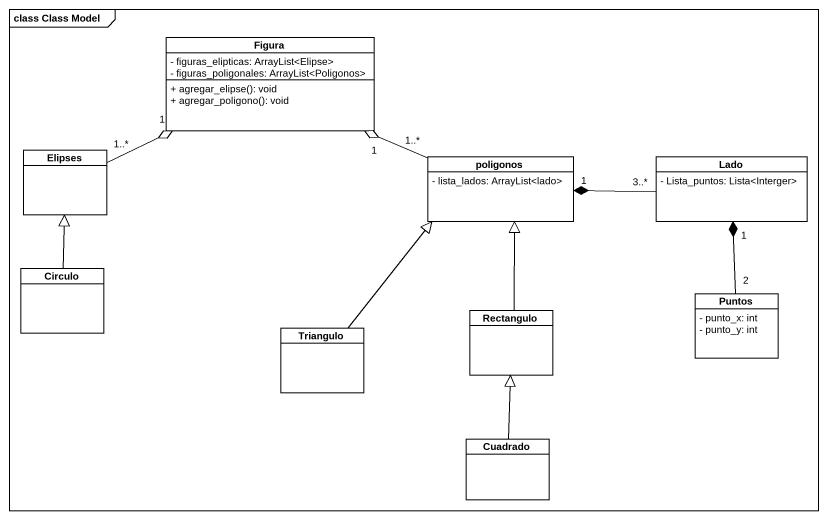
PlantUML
@startuml
mainframe class Class Model
hide circle
hide empty members
skinparam classAttributeIconSize 0
class Figura {
  - figuras_elipticas: ArrayList<Elipse>
  - figuras_poligonales: ArrayList<Poligonos>
  + agregar_elipse(): void
  + agregar_poligono(): void
}
class Elipses
class poligonos {
  - lista_lados: ArrayList<lado>
}
class Lado {
  - Lista_puntos: Lista<Interger>
}
class Circulo
class Puntos {
  - punto_x: int
  - punto_y: int
}
class Triangulo
class Rectangulo
class Cuadrado
Elipses "1..*" -right-o "1" Figura
poligonos "1..*" -left-o "1" Figura
Lado "3..*" -left-* "1" poligonos
Circulo -up-|> Elipses
Puntos "2" -up-* "1" Lado
Triangulo -up-|> poligonos
Rectangulo -up-|> poligonos
Cuadrado -up-|> Rectangulo
@enduml
